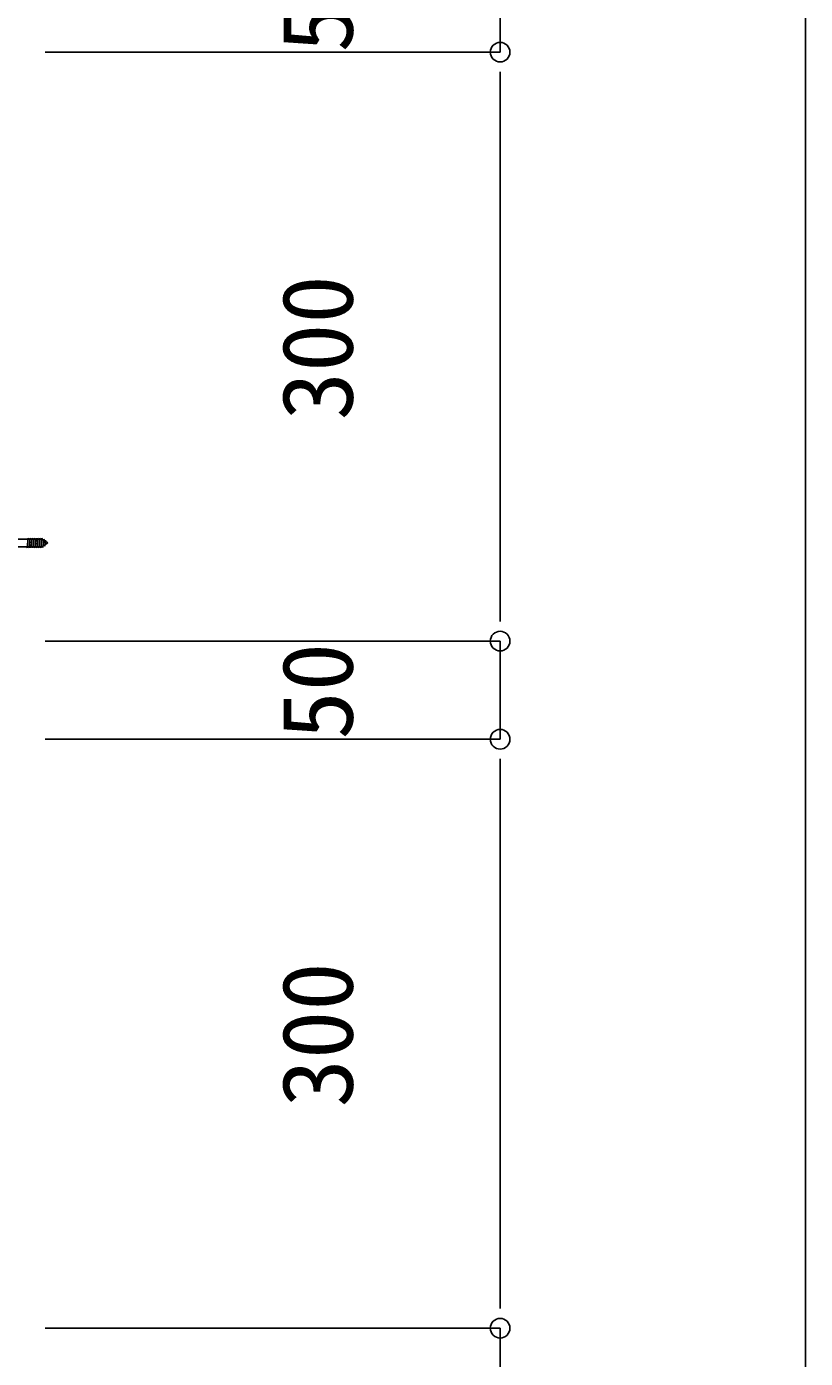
# Model space of a CAD drawing. Units: millimetres, scale not verified. Extents: x -4205 to 4205, y -2975 to 2975.
# Drawn here: x 630 to 1027, y -1621 to -943 of the extents above; entities that cross this region are included whole.
import ezdxf
from ezdxf.enums import TextEntityAlignment as Align

# ---------------------------------------------------------------- set-up
doc = ezdxf.new("R2010")
doc.units = ezdxf.units.MM
doc.header["$LTSCALE"] = 20
for name, color, linetype in [('0-0', 7, 'Continuous'), ('0-4', 3, 'Continuous'), ('0-5', 7, 'Continuous')]:
    doc.layers.add(name, color=color, linetype=linetype)
doc.styles.add('ＭＳ ゴシック', font='')
doc.styles.get('ＭＳ ゴシック').set_extended_font_data('MS Gothic')

msp = doc.modelspace()

# ---------------------------------------------------------------- linework, layer by layer
at = {"layer": '0-0'}
for p, q in [((638.06, -1203.6), (599.09, -1203.6)), ((630.56, -1208.07), (631.13, -1203.12)), ((631.27, -1203.65), (631.13, -1203.12)), ((631.56, -1208.07), (632.13, -1203.12)), ((632.27, -1203.65), (632.13, -1203.12)), ((632.56, -1208.07), (633.13, -1203.12)), ((633.27, -1203.65), (633.13, -1203.12)), ((633.56, -1208.07), (634.13, -1203.12)), ((634.27, -1203.65), (634.13, -1203.12)), ((634.56, -1208.07), (635.13, -1203.12)), ((635.27, -1203.65), (635.13, -1203.12)), ((635.56, -1208.07), (636.13, -1203.12)), ((636.27, -1203.65), (636.13, -1203.12)), ((636.56, -1208.07), (637.13, -1203.12)), ((637.27, -1203.65), (637.13, -1203.12)), ((637.56, -1208.07), (638.13, -1203.12)), ((641.09, -1205.6), (638.06, -1203.6)), ((638.27, -1203.65), (638.13, -1203.12)), ((638.58, -1207.9), (638.44, -1207.38)), ((638.58, -1207.9), (639.05, -1203.72)), ((639.19, -1204.25), (639.05, -1203.72)), ((639.66, -1207.28), (639.52, -1206.76)), ((639.66, -1207.28), (639.98, -1204.26)), ((640.12, -1204.79), (639.98, -1204.26)), ((630.56, -1208.07), (630.42, -1207.55)), ((631.56, -1208.07), (631.42, -1207.55)), ((632.56, -1208.07), (632.42, -1207.55)), ((633.56, -1208.07), (633.42, -1207.55)), ((634.56, -1208.07), (634.42, -1207.55)), ((635.56, -1208.07), (635.42, -1207.55)), ((636.56, -1208.07), (636.42, -1207.55)), ((637.56, -1208.07), (637.42, -1207.55))]:
    msp.add_line(p, q, dxfattribs=at)
msp.add_lwpolyline([(641.09, -1205.6), (638.06, -1207.6), (599.09, -1207.6)], dxfattribs=at)
at = {"layer": '0-4'}
for p, q in [((1027.01, -1735.6), (1027.01, 224.4)), ((871.53, -955.6), (871.53, -905.6)), ((639.84, -955.6), (871.53, -955.6)), ((639.84, -955.6), (871.53, -955.6)), ((871.53, -1235.6), (871.53, -975.6)), ((871.53, -975.6), (871.53, -995.59)), ((871.53, -1235.6), (871.53, -1215.6)), ((639.84, -1255.6), (871.53, -1255.6)), ((639.84, -1255.6), (871.53, -1255.6)), ((871.53, -1255.6), (871.53, -1305.6)), ((639.84, -1305.6), (871.53, -1305.6)), ((639.84, -1305.6), (871.53, -1305.6)), ((871.53, -1325.6), (871.53, -1345.59)), ((871.53, -1585.6), (871.53, -1325.6)), ((871.53, -1585.6), (871.53, -1565.6)), ((639.84, -1605.6), (871.53, -1605.6)), ((639.84, -1605.6), (871.53, -1605.6)), ((871.53, -1605.6), (871.53, -1755.6))]:
    msp.add_line(p, q, dxfattribs=at)
at = {"layer": '0-5', "color": 3}
for p, q in [((871.53, -965.6), (871.53, -975.6)), ((871.53, -965.6), (871.53, -975.6)), ((871.53, -1245.6), (871.53, -1235.6)), ((871.53, -1245.6), (871.53, -1235.6)), ((871.53, -1315.6), (871.53, -1325.6)), ((871.53, -1315.6), (871.53, -1325.6)), ((871.53, -1595.6), (871.53, -1585.6)), ((871.53, -1595.6), (871.53, -1585.6))]:
    msp.add_line(p, q, dxfattribs=at)
at = {"layer": '0-5'}
for points in [[(871.53, -960.6), (872.5, -960.5), (873.44, -960.22), (874.3, -959.75), (875.06, -959.13), (875.68, -958.37), (876.15, -957.51), (876.43, -956.57), (876.53, -955.6), (876.43, -954.62), (876.15, -953.68), (875.68, -952.82), (875.06, -952.06), (874.3, -951.44), (873.44, -950.98), (872.5, -950.69), (871.53, -950.6), (870.55, -950.69), (869.61, -950.98), (868.75, -951.44), (867.99, -952.06), (867.37, -952.82), (866.91, -953.68), (866.62, -954.62), (866.53, -955.6), (866.62, -956.57), (866.91, -957.51), (867.37, -958.37), (867.99, -959.13), (868.75, -959.75), (869.61, -960.22), (870.55, -960.5)], [(871.53, -960.6), (872.5, -960.5), (873.44, -960.22), (874.3, -959.75), (875.06, -959.13), (875.68, -958.37), (876.15, -957.51), (876.43, -956.57), (876.53, -955.6), (876.43, -954.62), (876.15, -953.68), (875.68, -952.82), (875.06, -952.06), (874.3, -951.44), (873.44, -950.98), (872.5, -950.69), (871.53, -950.6), (870.55, -950.69), (869.61, -950.98), (868.75, -951.44), (867.99, -952.06), (867.37, -952.82), (866.91, -953.68), (866.62, -954.62), (866.53, -955.6), (866.62, -956.57), (866.91, -957.51), (867.37, -958.37), (867.99, -959.13), (868.75, -959.75), (869.61, -960.22), (870.55, -960.5)], [(871.53, -1250.6), (870.55, -1250.69), (869.61, -1250.98), (868.75, -1251.44), (867.99, -1252.06), (867.37, -1252.82), (866.91, -1253.68), (866.62, -1254.62), (866.53, -1255.6), (866.62, -1256.57), (866.91, -1257.51), (867.37, -1258.37), (867.99, -1259.13), (868.75, -1259.75), (869.61, -1260.22), (870.55, -1260.5), (871.53, -1260.6), (872.5, -1260.5), (873.44, -1260.22), (874.3, -1259.75), (875.06, -1259.13), (875.68, -1258.37), (876.15, -1257.51), (876.43, -1256.57), (876.53, -1255.6), (876.43, -1254.62), (876.15, -1253.68), (875.68, -1252.82), (875.06, -1252.06), (874.3, -1251.44), (873.44, -1250.98), (872.5, -1250.69)], [(871.53, -1250.6), (870.55, -1250.69), (869.61, -1250.98), (868.75, -1251.44), (867.99, -1252.06), (867.37, -1252.82), (866.91, -1253.68), (866.62, -1254.62), (866.53, -1255.6), (866.62, -1256.57), (866.91, -1257.51), (867.37, -1258.37), (867.99, -1259.13), (868.75, -1259.75), (869.61, -1260.22), (870.55, -1260.5), (871.53, -1260.6), (872.5, -1260.5), (873.44, -1260.22), (874.3, -1259.75), (875.06, -1259.13), (875.68, -1258.37), (876.15, -1257.51), (876.43, -1256.57), (876.53, -1255.6), (876.43, -1254.62), (876.15, -1253.68), (875.68, -1252.82), (875.06, -1252.06), (874.3, -1251.44), (873.44, -1250.98), (872.5, -1250.69)], [(871.53, -1310.6), (872.5, -1310.5), (873.44, -1310.22), (874.3, -1309.75), (875.06, -1309.13), (875.68, -1308.37), (876.15, -1307.51), (876.43, -1306.57), (876.53, -1305.6), (876.43, -1304.62), (876.15, -1303.68), (875.68, -1302.82), (875.06, -1302.06), (874.3, -1301.44), (873.44, -1300.98), (872.5, -1300.69), (871.53, -1300.6), (870.55, -1300.69), (869.61, -1300.98), (868.75, -1301.44), (867.99, -1302.06), (867.37, -1302.82), (866.91, -1303.68), (866.62, -1304.62), (866.53, -1305.6), (866.62, -1306.57), (866.91, -1307.51), (867.37, -1308.37), (867.99, -1309.13), (868.75, -1309.75), (869.61, -1310.22), (870.55, -1310.5)], [(871.53, -1310.6), (872.5, -1310.5), (873.44, -1310.22), (874.3, -1309.75), (875.06, -1309.13), (875.68, -1308.37), (876.15, -1307.51), (876.43, -1306.57), (876.53, -1305.6), (876.43, -1304.62), (876.15, -1303.68), (875.68, -1302.82), (875.06, -1302.06), (874.3, -1301.44), (873.44, -1300.98), (872.5, -1300.69), (871.53, -1300.6), (870.55, -1300.69), (869.61, -1300.98), (868.75, -1301.44), (867.99, -1302.06), (867.37, -1302.82), (866.91, -1303.68), (866.62, -1304.62), (866.53, -1305.6), (866.62, -1306.57), (866.91, -1307.51), (867.37, -1308.37), (867.99, -1309.13), (868.75, -1309.75), (869.61, -1310.22), (870.55, -1310.5)], [(871.53, -1600.6), (870.55, -1600.69), (869.61, -1600.98), (868.75, -1601.44), (867.99, -1602.06), (867.37, -1602.82), (866.91, -1603.68), (866.62, -1604.62), (866.53, -1605.6), (866.62, -1606.57), (866.91, -1607.51), (867.37, -1608.37), (867.99, -1609.13), (868.75, -1609.75), (869.61, -1610.22), (870.55, -1610.5), (871.53, -1610.6), (872.5, -1610.5), (873.44, -1610.22), (874.3, -1609.75), (875.06, -1609.13), (875.68, -1608.37), (876.15, -1607.51), (876.43, -1606.57), (876.53, -1605.6), (876.43, -1604.62), (876.15, -1603.68), (875.68, -1602.82), (875.06, -1602.06), (874.3, -1601.44), (873.44, -1600.98), (872.5, -1600.69)], [(871.53, -1600.6), (870.55, -1600.69), (869.61, -1600.98), (868.75, -1601.44), (867.99, -1602.06), (867.37, -1602.82), (866.91, -1603.68), (866.62, -1604.62), (866.53, -1605.6), (866.62, -1606.57), (866.91, -1607.51), (867.37, -1608.37), (867.99, -1609.13), (868.75, -1609.75), (869.61, -1610.22), (870.55, -1610.5), (871.53, -1610.6), (872.5, -1610.5), (873.44, -1610.22), (874.3, -1609.75), (875.06, -1609.13), (875.68, -1608.37), (876.15, -1607.51), (876.43, -1606.57), (876.53, -1605.6), (876.43, -1604.62), (876.15, -1603.68), (875.68, -1602.82), (875.06, -1602.06), (874.3, -1601.44), (873.44, -1600.98), (872.5, -1600.69)]]:
    msp.add_lwpolyline(points, close=True, dxfattribs=at)

# ---------------------------------------------------------------- texts
at = {"layer": '0-4', "color": 7, "style": 'ＭＳ ゴシック'}
for s, p in [('50', (807.31, -955.78)), ('300', (807.31, -1143.13)), ('50', (807.31, -1305.78)), ('300', (807.31, -1493.13))]:
    msp.add_text(s, height=36.21, rotation=90, dxfattribs=at).set_placement(p, align=Align.BOTTOM_LEFT)

doc.saveas('drawing.dxf')
